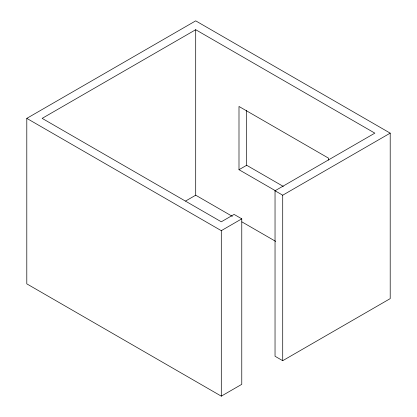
<?xml version="1.0" encoding="UTF-8"?>
<svg xmlns="http://www.w3.org/2000/svg" width="417" height="417" viewBox="0 0 417 417"><rect width="100%" height="100%" fill="white"/><g stroke="black" fill="none" stroke-linecap="round" stroke-linejoin="round"><path stroke-width="0.63" d="M26.797 118.371L195.703 20.85L390.203 133.143L390.203 298.629L282.716 360.689L275.038 356.259L275.038 190.767L374.847 133.143L195.703 29.716L42.153 118.371L221.297 221.797L234.093 214.411L241.771 218.842L241.771 384.328L221.297 396.15L26.797 283.857L26.797 118.371L221.297 230.664L241.771 218.842M328.565 160.112L328.565 158.179L238.993 106.465L238.993 169.703L246.671 165.273L283.289 186.415M185.581 201.046L195.703 195.203L232.321 216.345M275.038 190.767L282.716 195.203L390.203 133.143M238.993 169.703L275.611 190.845M241.896 221.875L275.7 241.391M282.716 195.203L282.716 360.689M246.671 110.422L246.671 165.273M221.297 230.664L221.297 396.15M195.703 29.716L195.703 195.203"/></g></svg>
